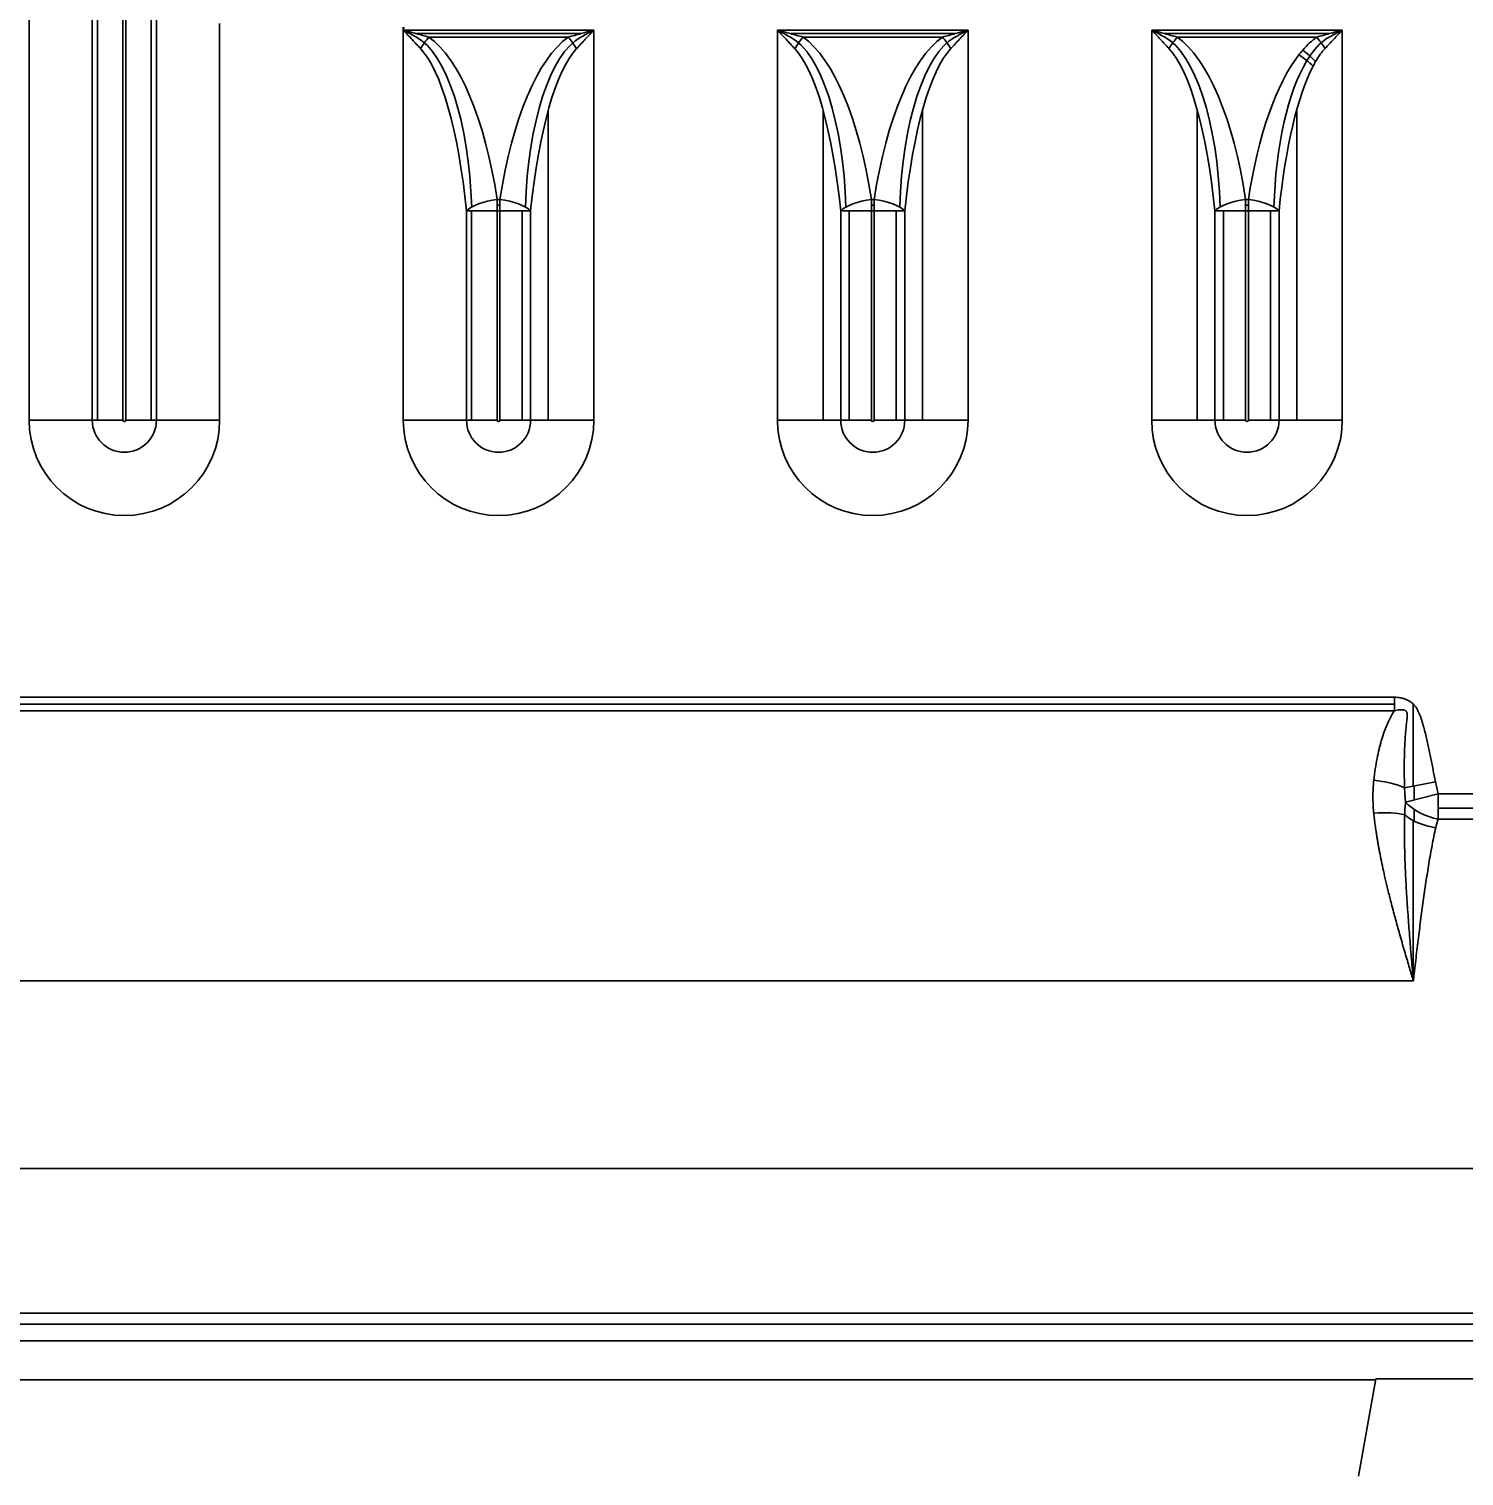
# Model space of a CAD drawing. Header units: millimetres. Extents: x -13 to 1082, y 396 to 866.
# Drawn here: x 235.6 to 304.9, y 556 to 625.9 of the extents above; entities that cross this region are included whole.
import ezdxf

# ---------------------------------------------------------------- set-up
doc = ezdxf.new("R2010")
doc.units = ezdxf.units.MM
doc.layers.add('10', color=7, linetype='Continuous', true_color=0xffffff)

msp = doc.modelspace()

# ---------------------------------------------------------------- linework, layer by layer
at = {"layer": '10', "color": 7, "linetype": 'Continuous', "lineweight": 35}
for p, q in [((238.872, 607.029), (238.872, 687.502)), ((241.478, 687.529), (241.478, 607.029)), ((244.781, 607.029), (244.781, 626.212)), ((253.659, 607.029), (253.659, 626.03)), ((253.682, 625.892), (253.659, 625.895)), ((253.676, 625.895), (262.871, 625.895)), ((254.292, 625.719), (262.238, 625.719)), ((261.637, 625.553), (254.894, 625.553)), ((262.871, 625.895), (262.871, 607.029)), ((271.749, 625.895), (271.749, 607.029)), ((271.749, 625.895), (280.961, 625.895)), ((272.382, 625.719), (280.328, 625.719)), ((279.727, 625.553), (272.984, 625.553)), ((280.961, 607.029), (280.961, 625.895)), ((289.839, 625.895), (289.839, 607.029)), ((289.839, 625.895), (299.051, 625.895)), ((290.472, 625.719), (298.418, 625.719)), ((297.817, 625.553), (291.074, 625.553)), ((299.051, 607.029), (299.051, 625.895)), ((260.668, 622.02), (260.668, 607.029)), ((273.952, 607.029), (273.952, 622.02)), ((278.758, 622.02), (278.758, 607.029)), ((292.042, 607.029), (292.042, 622.02)), ((296.848, 622.02), (296.848, 607.029)), ((256.716, 607.029), (256.716, 617.152)), ((258.198, 617.152), (256.716, 617.152)), ((256.962, 607.029), (256.962, 617.152)), ((258.198, 617.702), (258.332, 617.702)), ((258.198, 617.152), (258.198, 617.702)), ((258.332, 617.435), (258.198, 617.435)), ((258.198, 607.029), (258.198, 617.152)), ((258.332, 617.152), (258.198, 617.152)), ((258.332, 617.152), (258.332, 617.702)), ((259.814, 617.152), (258.332, 617.152)), ((258.332, 617.152), (258.332, 607.029)), ((259.4, 607.029), (259.4, 617.152)), ((259.814, 617.152), (259.814, 607.029)), ((276.288, 617.152), (274.806, 617.152)), ((274.806, 607.029), (274.806, 617.152)), ((275.22, 617.152), (275.22, 607.029)), ((276.288, 617.702), (276.422, 617.702)), ((276.288, 617.702), (276.288, 617.152)), ((276.288, 617.435), (276.422, 617.435)), ((276.422, 617.152), (276.288, 617.152)), ((276.288, 607.029), (276.288, 617.152)), ((276.422, 617.702), (276.422, 617.152)), ((276.422, 617.152), (276.422, 607.029)), ((277.904, 617.152), (276.422, 617.152)), ((277.49, 607.029), (277.49, 617.152)), ((277.904, 617.152), (277.904, 607.029)), ((294.378, 617.152), (292.896, 617.152)), ((292.896, 607.029), (292.896, 617.152)), ((293.31, 617.152), (293.31, 607.029)), ((294.378, 617.702), (294.378, 617.152)), ((294.378, 617.702), (294.512, 617.702)), ((294.378, 617.435), (294.512, 617.435)), ((294.378, 607.029), (294.378, 617.152)), ((294.512, 617.152), (294.378, 617.152)), ((294.512, 617.702), (294.512, 617.152)), ((294.512, 617.152), (294.512, 607.029)), ((295.994, 617.152), (294.512, 617.152)), ((295.58, 607.029), (295.58, 617.152)), ((295.994, 617.152), (295.994, 607.029)), ((238.626, 607.029), (235.569, 607.029)), ((240.108, 607.029), (238.626, 607.029)), ((241.724, 607.029), (240.242, 607.029)), ((244.781, 607.029), (241.724, 607.029)), ((256.716, 607.029), (253.659, 607.029)), ((258.198, 607.029), (256.716, 607.029)), ((259.814, 607.029), (258.332, 607.029)), ((262.871, 607.029), (259.814, 607.029)), ((274.806, 607.029), (271.749, 607.029)), ((276.288, 607.029), (274.806, 607.029)), ((277.904, 607.029), (276.422, 607.029)), ((280.961, 607.029), (277.904, 607.029)), ((292.896, 607.029), (289.839, 607.029)), ((294.378, 607.029), (292.896, 607.029)), ((295.994, 607.029), (294.512, 607.029)), ((299.051, 607.029), (295.994, 607.029)), ((142.604, 593.634), (301.568, 593.634)), ((302.485, 593.305), (302.485, 589.337)), ((144.449, 593.295), (301.568, 593.295)), ((301.566, 592.975), (145.312, 592.975)), ((302.065, 589.256), (303.555, 589.544)), ((302.525, 588.667), (302.525, 589.345)), ((302.111, 588.56), (303.689, 588.968)), ((308.314, 588.968), (303.689, 588.968)), ((303.689, 588.968), (303.689, 587.741)), ((302.525, 587.651), (302.525, 588.215)), ((308.314, 588.27), (303.689, 588.27)), ((303.689, 587.741), (308.314, 587.741)), ((302.486, 579.921), (302.486, 587.671)), ((302.485, 579.924), (141.684, 579.924)), ((135.856, 570.849), (308.314, 570.849)), ((135.856, 563.855), (308.314, 563.855)), ((308.314, 563.323), (135.856, 563.323)), ((135.856, 562.523), (308.314, 562.523)), ((143.507, 560.636), (300.663, 560.636)), ((299.843, 555.983), (300.671, 560.678)), ((300.671, 560.678), (310.324, 560.678))]:
    msp.add_line(p, q, dxfattribs=at)
for centre, radius, start, end in [((240.175, 607.029), 4.606, 180, 0), ((240.175, 607.029), 1.549, 180, 0), ((240.175, 607.029), 0.0669, 180, 0), ((258.265, 607.029), 4.606, 180, 0), ((258.265, 607.029), 1.549, 180, 0), ((258.265, 607.029), 0.0669, 180, 0), ((276.355, 607.029), 4.606, 180, 0), ((276.355, 607.029), 1.549, 180, 0), ((276.355, 607.029), 0.0669, 180, 0), ((294.445, 607.029), 4.606, 180.00138, 359.99954), ((294.445, 607.029), 1.549, 180.00138, 359.99862), ((294.445, 607.029), 0.0669, 180.03185, 359.99862)]:
    msp.add_arc(centre, radius, start, end, dxfattribs=at)
for centre, major_axis, ratio, start_param, end_param in [((253.659, 616.607), (0, 9.112), 0.36397, 4.792122, 6.090427), ((254.894, 625.003), (-0.932, -1.31), 0.20647, 4.429977, 4.85826), ((253.659, 612.455), (0, 13.53), 0.36397, 5.110584, 6.029768), ((262.871, 612.455), (0, 13.53), 0.36397, 0.253417, 1.172601), ((262.871, 616.607), (0, 9.112), 0.36397, 0.193098, 1.491063), ((261.637, 625.003), (0.932, -1.31), 0.20647, 1.424925, 1.853208), ((271.749, 616.607), (0, 9.112), 0.36397, 4.792122, 6.090427), ((272.984, 625.003), (0.932, 1.31), 0.20647, 1.288385, 1.716668), ((271.749, 612.455), (0, 13.53), 0.36397, 5.110584, 6.029768), ((280.961, 612.455), (0, 13.53), 0.36397, 0.253417, 1.172601), ((280.961, 616.607), (0, 9.112), 0.36397, 0.193098, 1.491063), ((279.727, 625.003), (-0.932, 1.31), 0.20647, 4.566518, 4.994801), ((289.839, 616.607), (0, 9.112), 0.36397, 4.792122, 6.090428), ((291.074, 625.003), (0.932, 1.31), 0.20647, 1.288385, 1.716668), ((289.839, 612.455), (0, 13.53), 0.36397, 5.110584, 6.029768), ((299.051, 612.455), (0, 13.53), 0.36397, 0.253417, 0.39904), ((299.051, 616.607), (0, 9.112), 0.36397, 0.193098, 0.492233), ((297.817, 625.003), (-0.932, 1.31), 0.20647, 4.566518, 4.994801), ((253.659, 611.905), (0, 13.53), 0.245123, 5.110584, 6.029768), ((262.871, 611.905), (0, 13.53), 0.245123, 0.253417, 1.172601), ((271.749, 611.905), (0, 13.53), 0.245123, 5.110584, 6.029768), ((280.961, 611.905), (0, 13.53), 0.245123, 0.253417, 1.172601), ((289.839, 611.905), (0, 13.53), 0.245123, 5.110584, 6.029768), ((299.051, 612.455), (0, 13.53), 0.36397, 0.39904, 0.439184), ((297.138, 624.372), (-1.217, 1.051), 0.265625, 4.413857, 4.937776), ((299.051, 611.905), (0, 13.53), 0.245123, 0.253417, 0.39904), ((299.051, 612.455), (0, 13.53), 0.36397, 0.439184, 1.172601), ((299.051, 616.607), (0, 9.112), 0.36397, 0.541733, 1.491063), ((299.051, 611.905), (0, 13.53), 0.245123, 0.439184, 1.172601), ((296.957, 624.151), (-1.271, 0.985), 0.276503, 4.369591, 4.923423), ((299.051, 616.607), (0, 9.112), 0.36397, 0.492233, 0.541733), ((299.051, 611.905), (0, 13.53), 0.245123, 0.399039, 0.439184), ((258.198, 617.152), (-1.589, -0.243), 0.338534, 4.660602, 5.858442), ((258.332, 617.152), (1.589, -0.243), 0.338534, 0.424744, 1.622583), ((276.288, 617.152), (1.589, 0.243), 0.338534, 1.51901, 2.716849), ((276.422, 617.152), (-1.589, 0.243), 0.338534, 3.566336, 4.764176), ((294.378, 617.152), (1.589, 0.243), 0.338534, 1.51901, 2.716849), ((294.512, 617.152), (-1.589, 0.243), 0.338534, 3.566336, 4.764176), ((300.575, 588.968), (1.997, -0.227), 0.325998, 0.766455, 1.607852), ((303.689, 588.968), (-1.917, 0.605), 0.592098, 0.812746, 1.755583), ((300.572, 587.366), (1.998, 0.216), 0.326184, 0.688111, 1.535623), ((303.57, 588.527), (-1.967, 0.411), 0.587242, 0.835425, 1.692997)]:
    msp.add_ellipse(centre, major_axis=major_axis, ratio=ratio, start_param=start_param, end_param=end_param, dxfattribs=at)
for points, degree in [([(235.569, 696.245), (235.569, 666.506), (235.569, 636.768), (235.569, 607.029)], 3), ([(238.626, 607.029), (238.626, 633.853), (238.626, 660.678), (238.626, 687.502)], 3), ([(240.108, 607.029), (240.108, 633.853), (240.108, 660.677), (240.108, 687.502)], 3), ([(240.242, 687.502), (240.242, 660.678), (240.242, 633.853), (240.242, 607.029)], 3), ([(241.724, 687.502), (241.724, 660.677), (241.724, 633.853), (241.724, 607.029)], 3), ([(253.679, 626.029), (253.676, 625.895)], 1), ([(253.692, 625.886), (253.687, 625.889), (253.681, 625.892), (253.676, 625.895)], 3), ([(253.681, 625.871), (253.685, 625.876), (253.689, 625.881), (253.692, 625.886)], 3)]:
    msp.add_open_spline(points, degree=degree, dxfattribs=at)
for points, knots in [([(254.49, 625.003), (254.356, 625.146), (254.221, 625.29), (253.952, 625.579), (253.817, 625.725), (253.681, 625.871)], [0, 0, 0, 0, 0.5, 0.5, 1, 1, 1, 1]), ([(254.294, 625.55), (254.25, 625.573), (254.207, 625.597), (254.079, 625.665), (253.995, 625.711), (253.837, 625.797), (253.762, 625.839), (253.688, 625.879)], [0, 0, 0, 0, 0.217024, 0.217024, 0.632365, 0.632365, 1, 1, 1, 1]), ([(253.692, 625.886), (253.893, 625.83), (254.093, 625.774), (254.494, 625.663), (254.694, 625.608), (254.894, 625.553)], [0, 0, 0, 0, 0.5, 0.5, 1, 1, 1, 1]), ([(261.637, 625.553), (261.842, 625.609), (262.048, 625.666), (262.356, 625.752), (262.459, 625.78), (262.614, 625.823), (262.665, 625.838), (262.768, 625.866), (262.82, 625.881), (262.871, 625.895)], [0, 0, 0, 0, 0.5, 0.5, 0.75, 0.75, 0.875, 0.875, 1, 1, 1, 1]), ([(262.871, 625.895), (262.854, 625.877), (262.836, 625.858), (262.802, 625.82), (262.75, 625.764), (262.698, 625.708), (262.594, 625.595), (262.524, 625.521), (262.317, 625.298), (262.178, 625.15), (262.04, 625.003)], [0, 0, 0, 0, 0.0625, 0.0625, 0.125, 0.25, 0.25, 0.5, 0.5, 1, 1, 1, 1]), ([(262.871, 625.895), (262.788, 625.85), (262.703, 625.803), (262.536, 625.712), (262.453, 625.666), (262.325, 625.598), (262.28, 625.573), (262.235, 625.55)], [0, 0, 0, 0, 0.393078, 0.393078, 0.786157, 0.786157, 1, 1, 1, 1]), ([(272.384, 625.55), (272.34, 625.573), (272.297, 625.597), (272.169, 625.665), (272.085, 625.711), (271.917, 625.803), (271.832, 625.85), (271.749, 625.895)], [0, 0, 0, 0, 0.207142, 0.207142, 0.603571, 0.603571, 1, 1, 1, 1]), ([(272.58, 625.003), (272.442, 625.15), (272.303, 625.298), (272.096, 625.521), (272.026, 625.595), (271.922, 625.708), (271.87, 625.764), (271.818, 625.82), (271.784, 625.858), (271.766, 625.877), (271.749, 625.895)], [0, 0, 0, 0, 0.5, 0.5, 0.75, 0.75, 0.875, 0.9375, 0.9375, 1, 1, 1, 1]), ([(271.749, 625.895), (271.8, 625.881), (271.852, 625.866), (271.955, 625.838), (272.006, 625.823), (272.161, 625.78), (272.264, 625.752), (272.572, 625.666), (272.778, 625.609), (272.984, 625.553)], [0, 0, 0, 0, 0.125, 0.125, 0.25, 0.25, 0.5, 0.5, 1, 1, 1, 1]), ([(279.727, 625.553), (279.932, 625.609), (280.138, 625.666), (280.446, 625.752), (280.549, 625.78), (280.704, 625.823), (280.755, 625.838), (280.858, 625.866), (280.91, 625.881), (280.961, 625.895)], [0, 0, 0, 0, 0.5, 0.5, 0.75, 0.75, 0.875, 0.875, 1, 1, 1, 1]), ([(280.961, 625.895), (280.944, 625.877), (280.926, 625.858), (280.892, 625.82), (280.84, 625.764), (280.788, 625.708), (280.684, 625.595), (280.614, 625.521), (280.407, 625.298), (280.268, 625.15), (280.13, 625.003)], [0, 0, 0, 0, 0.0625, 0.0625, 0.125, 0.25, 0.25, 0.5, 0.5, 1, 1, 1, 1]), ([(280.961, 625.895), (280.878, 625.85), (280.793, 625.803), (280.626, 625.712), (280.543, 625.666), (280.415, 625.598), (280.37, 625.573), (280.325, 625.55)], [0, 0, 0, 0, 0.393078, 0.393078, 0.786157, 0.786157, 1, 1, 1, 1]), ([(290.474, 625.55), (290.43, 625.573), (290.387, 625.597), (290.259, 625.665), (290.175, 625.711), (290.007, 625.803), (289.922, 625.85), (289.839, 625.895)], [0, 0, 0, 0, 0.207141, 0.207141, 0.603571, 0.603571, 1, 1, 1, 1]), ([(289.839, 625.895), (289.89, 625.881), (289.942, 625.866), (290.045, 625.838), (290.096, 625.823), (290.251, 625.78), (290.354, 625.752), (290.662, 625.666), (290.868, 625.609), (291.074, 625.553)], [0, 0, 0, 0, 0.125, 0.125, 0.25, 0.25, 0.5, 0.5, 1, 1, 1, 1]), ([(290.67, 625.003), (290.532, 625.15), (290.393, 625.298), (290.186, 625.521), (290.116, 625.595), (290.012, 625.708), (289.96, 625.764), (289.908, 625.82), (289.874, 625.858), (289.856, 625.877), (289.839, 625.895)], [0, 0, 0, 0, 0.5, 0.5, 0.75, 0.75, 0.875, 0.9375, 0.9375, 1, 1, 1, 1]), ([(297.817, 625.553), (298.022, 625.609), (298.228, 625.666), (298.536, 625.752), (298.639, 625.78), (298.794, 625.823), (298.845, 625.838), (298.948, 625.866), (299, 625.881), (299.051, 625.895)], [0, 0, 0, 0, 0.5, 0.5, 0.75, 0.75, 0.875, 0.875, 1, 1, 1, 1]), ([(299.051, 625.895), (299.034, 625.877), (299.016, 625.858), (298.982, 625.82), (298.93, 625.764), (298.878, 625.708), (298.774, 625.595), (298.704, 625.521), (298.497, 625.298), (298.358, 625.15), (298.22, 625.003)], [0, 0, 0, 0, 0.0625, 0.0625, 0.125, 0.25, 0.25, 0.5, 0.5, 1, 1, 1, 1]), ([(299.051, 625.895), (298.968, 625.85), (298.883, 625.803), (298.716, 625.712), (298.633, 625.666), (298.505, 625.598), (298.46, 625.573), (298.415, 625.55)], [0, 0, 0, 0, 0.393078, 0.393078, 0.786157, 0.786157, 1, 1, 1, 1]), ([(301.568, 593.634), (301.672, 593.634), (301.774, 593.625), (301.9, 593.602), (301.925, 593.596), (301.976, 593.584), (302.001, 593.577), (302.075, 593.555), (302.123, 593.537), (302.216, 593.496), (302.262, 593.472), (302.327, 593.432), (302.349, 593.418), (302.391, 593.387), (302.432, 593.355), (302.47, 593.32), (302.507, 593.284), (302.524, 593.265), (302.575, 593.206), (302.605, 593.165), (302.66, 593.079), (302.685, 593.034), (302.72, 592.965), (302.731, 592.942), (302.753, 592.895), (302.763, 592.871), (302.793, 592.8), (302.812, 592.752), (302.847, 592.655), (302.864, 592.607), (302.896, 592.509), (302.911, 592.459), (302.941, 592.361), (302.984, 592.212), (303.023, 592.063), (303.073, 591.863), (303.097, 591.763), (303.144, 591.562), (303.167, 591.462), (303.233, 591.16), (303.275, 590.959), (303.358, 590.555), (303.398, 590.353), (303.477, 589.948), (303.516, 589.746), (303.555, 589.544)], [0, 0, 0, 0, 0.0625, 0.0625, 0.078125, 0.078125, 0.09375, 0.09375, 0.125, 0.125, 0.15625, 0.15625, 0.171875, 0.171875, 0.1875, 0.203125, 0.203125, 0.21875, 0.21875, 0.25, 0.25, 0.28125, 0.28125, 0.296875, 0.296875, 0.3125, 0.3125, 0.34375, 0.34375, 0.375, 0.375, 0.40625, 0.40625, 0.4375, 0.5, 0.5, 0.5625, 0.5625, 0.625, 0.625, 0.75, 0.75, 0.875, 0.875, 1, 1, 1, 1]), ([(301.568, 592.976), (301.568, 593.081), (301.568, 593.189), (301.568, 593.328), (301.568, 593.356), (301.568, 593.412), (301.568, 593.439), (301.568, 593.523), (301.568, 593.578), (301.568, 593.634)], [0, 0, 0, 0, 0.5, 0.5, 0.625, 0.625, 0.75, 0.75, 1, 1, 1, 1]), ([(301.566, 592.975), (301.52, 592.906), (301.428, 592.757), (301.297, 592.503), (301.171, 592.214), (301.051, 591.89), (300.937, 591.529), (300.831, 591.126), (300.733, 590.68), (300.646, 590.185), (300.597, 589.819), (300.575, 589.627)], [0, 0, 0, 0, 0.110965, 0.222094, 0.333224, 0.444353, 0.555482, 0.666612, 0.777741, 0.888871, 1, 1, 1, 1]), ([(302.065, 589.256), (302.059, 589.435), (302.054, 589.615), (302.048, 589.973), (302.047, 590.153), (302.049, 590.511), (302.051, 590.691), (302.061, 591.049), (302.068, 591.229), (302.082, 591.497), (302.088, 591.587), (302.1, 591.766), (302.107, 591.855), (302.122, 592.034), (302.13, 592.124), (302.144, 592.258), (302.149, 592.302), (302.159, 592.392), (302.164, 592.436), (302.171, 592.503), (302.174, 592.525), (302.178, 592.57), (302.181, 592.593), (302.185, 592.637), (302.188, 592.66), (302.191, 592.705), (302.193, 592.727), (302.194, 592.761), (302.194, 592.772), (302.194, 592.794), (302.193, 592.806), (302.192, 592.828), (302.191, 592.839), (302.188, 592.861), (302.185, 592.873), (302.181, 592.889), (302.179, 592.895), (302.175, 592.905), (302.173, 592.911), (302.165, 592.926), (302.159, 592.936), (302.148, 592.949), (302.144, 592.954), (302.136, 592.962), (302.124, 592.974), (302.109, 592.983), (302.089, 592.995), (302.079, 593), (302.057, 593.009), (302.046, 593.012), (302.014, 593.022), (301.992, 593.026), (301.947, 593.031), (301.924, 593.033), (301.878, 593.034), (301.855, 593.033), (301.787, 593.028), (301.742, 593.021), (301.654, 593.002), (301.611, 592.99), (301.568, 592.976)], [0, 0, 0, 0, 0.125, 0.125, 0.25, 0.25, 0.375, 0.375, 0.5, 0.5, 0.5625, 0.5625, 0.625, 0.625, 0.6875, 0.6875, 0.71875, 0.71875, 0.75, 0.75, 0.765625, 0.765625, 0.78125, 0.78125, 0.796875, 0.796875, 0.8125, 0.8125, 0.820312, 0.820312, 0.828125, 0.828125, 0.835937, 0.835937, 0.84375, 0.84375, 0.847656, 0.847656, 0.851562, 0.851562, 0.859375, 0.859375, 0.863281, 0.863281, 0.867187, 0.875, 0.875, 0.882812, 0.882812, 0.890625, 0.890625, 0.90625, 0.90625, 0.921875, 0.921875, 0.9375, 0.9375, 0.96875, 0.96875, 1, 1, 1, 1]), ([(300.575, 589.627), (300.572, 589.604), (300.567, 589.558), (300.561, 589.49), (300.555, 589.423), (300.551, 589.358), (300.547, 589.294), (300.541, 589.184), (300.535, 589.028), (300.533, 588.849), (300.534, 588.693), (300.537, 588.558), (300.54, 588.456), (300.543, 588.388), (300.545, 588.353), (300.547, 588.318), (300.549, 588.283), (300.552, 588.247), (300.554, 588.211), (300.557, 588.174), (300.561, 588.138), (300.564, 588.1), (300.568, 588.063), (300.57, 588.038), (300.572, 588.025)], [0, 0, 0, 0, 0.04348, 0.086085, 0.127825, 0.168716, 0.208773, 0.248012, 0.374777, 0.499702, 0.583058, 0.666962, 0.751544, 0.772959, 0.794601, 0.816472, 0.838575, 0.860913, 0.883488, 0.906303, 0.929359, 0.95266, 0.976206, 1, 1, 1, 1]), ([(302.111, 588.56), (302.105, 588.618), (302.099, 588.676), (302.087, 588.792), (302.083, 588.85), (302.074, 588.966), (302.071, 589.024), (302.066, 589.14), (302.065, 589.198), (302.065, 589.256)], [0, 0, 0, 0, 0.25, 0.25, 0.5, 0.5, 0.75, 0.75, 1, 1, 1, 1]), ([(303.555, 589.544), (303.564, 589.495), (303.575, 589.447), (303.596, 589.351), (303.607, 589.303), (303.641, 589.159), (303.664, 589.064), (303.689, 588.968)], [0, 0, 0, 0, 0.25, 0.25, 0.5, 0.5, 1, 1, 1, 1]), ([(302.071, 587.946), (302.07, 587.998), (302.071, 588.05), (302.075, 588.153), (302.078, 588.204), (302.085, 588.306), (302.089, 588.357), (302.099, 588.459), (302.105, 588.509), (302.111, 588.56)], [0, 0, 0, 0, 0.25, 0.25, 0.5, 0.5, 0.75, 0.75, 1, 1, 1, 1]), ([(300.572, 588.025), (300.577, 587.978), (300.587, 587.885), (300.604, 587.742), (300.622, 587.597), (300.642, 587.448), (300.663, 587.297), (300.686, 587.142), (300.71, 586.985), (300.736, 586.824), (300.763, 586.66), (300.792, 586.493), (300.823, 586.324), (300.871, 586.065), (300.943, 585.704), (301.044, 585.23), (301.161, 584.716), (301.27, 584.265), (301.369, 583.871), (301.457, 583.529), (301.582, 583.061), (301.714, 582.579), (301.852, 582.088), (301.968, 581.685), (302.084, 581.285), (302.194, 580.911), (302.297, 580.56), (302.393, 580.234), (302.455, 580.024), (302.485, 579.924)], [0, 0, 0, 0, 0.016843, 0.034073, 0.051691, 0.069697, 0.088091, 0.106874, 0.126045, 0.145605, 0.165554, 0.185889, 0.206611, 0.227718, 0.280789, 0.338964, 0.402222, 0.470563, 0.506059, 0.548412, 0.597605, 0.68031, 0.728241, 0.781106, 0.830929, 0.877721, 0.921492, 0.96225, 1, 1, 1, 1]), ([(302.486, 579.923), (302.482, 579.966), (302.478, 580.009), (302.471, 580.095), (302.46, 580.224), (302.435, 580.525), (302.414, 580.782), (302.371, 581.295), (302.343, 581.636), (302.289, 582.314), (302.263, 582.653), (302.214, 583.326), (302.191, 583.662), (302.149, 584.33), (302.13, 584.663), (302.098, 585.327), (302.084, 585.657), (302.065, 586.316), (302.059, 586.643), (302.057, 587.133), (302.058, 587.296), (302.062, 587.622), (302.065, 587.784), (302.071, 587.946)], [0, 0, 0, 0, 0.015625, 0.015625, 0.03125, 0.0625, 0.125, 0.125, 0.25, 0.25, 0.375, 0.375, 0.5, 0.5, 0.625, 0.625, 0.75, 0.75, 0.875, 0.875, 0.9375, 0.9375, 1, 1, 1, 1]), ([(303.689, 587.741), (303.666, 587.674), (303.645, 587.606), (303.614, 587.503), (303.605, 587.469), (303.586, 587.4), (303.578, 587.365), (303.57, 587.33)], [0, 0, 0, 0, 0.5, 0.5, 0.75, 0.75, 1, 1, 1, 1]), ([(303.57, 587.33), (303.507, 587.05), (303.449, 586.766), (303.339, 586.19), (303.287, 585.897), (303.213, 585.453), (303.189, 585.304), (303.142, 585.004), (303.118, 584.853), (303.05, 584.398), (303.006, 584.092), (302.921, 583.473), (302.879, 583.16), (302.798, 582.529), (302.758, 582.21), (302.699, 581.727), (302.679, 581.565), (302.64, 581.24), (302.601, 580.913), (302.563, 580.585), (302.534, 580.337), (302.524, 580.255), (302.51, 580.13), (302.505, 580.089), (302.498, 580.027), (302.496, 580.006), (302.492, 579.975), (302.491, 579.964), (302.489, 579.949), (302.488, 579.944), (302.487, 579.933), (302.487, 579.928), (302.486, 579.923)], [0, 0, 0, 0, 0.125, 0.125, 0.25, 0.25, 0.3125, 0.3125, 0.375, 0.375, 0.5, 0.5, 0.625, 0.625, 0.75, 0.75, 0.8125, 0.8125, 0.875, 0.9375, 0.9375, 0.96875, 0.96875, 0.984375, 0.984375, 0.992187, 0.992187, 0.996094, 0.996094, 0.998047, 0.998047, 1, 1, 1, 1])]:
    msp.add_open_spline(points, degree=3, knots=knots, dxfattribs=at)

doc.saveas('drawing.dxf')
